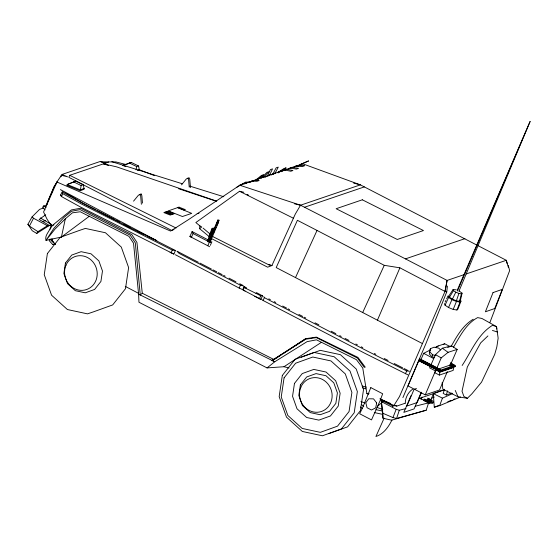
<?xml version="1.0" encoding="UTF-8"?>
<svg xmlns="http://www.w3.org/2000/svg" width="558" height="558" viewBox="0 0 558 558"><rect width="100%" height="100%" fill="white"/><g stroke="black" fill="none" stroke-linecap="round" stroke-linejoin="round"><path stroke-width="0.84" d="M49.376 239.166L49.334 240.798L52.654 244.481L55.144 244.132M47.067 204.772L47.116 203.3M139.402 170.671L138.6 166.012L131.214 162.42L122.704 165.391L125.543 164.645M209.313 236.683L199.59 228.682L199.862 225.871L195.844 222.544L239.549 191.282L243.783 192.245M83.275 184.677L81.147 185.556L80.24 190.794L66.786 185.305L67.225 184.531L75.888 181.085L83.275 184.677L84.167 189.176L81.029 190.473M51.008 238.768L50.848 240.226L53.728 242.911M402.89 397.61L425.649 344.251L446.742 291.96L447.404 286.121M89.524 216.106L61.422 237.045L46.021 240.365C44.124 234.179 51.768 230.419 50.827 224.211M439.418 375.074L439.878 372.186L453.633 367.506L453.173 370.393L439.418 375.074L434.766 372.744L435.979 369.898L439.878 372.186M136.075 169.911L136.633 166.535L138.6 166.012M379.914 398.747L393.885 405.547L399.472 396.599L445.005 291.443L447.104 280.423L464.368 274.557M429.758 351.882L432.624 354.804L432.157 356.911L429.297 353.995L430.371 348.722L434.096 347.174L438.748 348.136L440.464 349.887M61.422 237.045L65.321 218.834L72.394 212.821L80.254 211.761L128.947 236.369L133.529 243.218L138.607 294.143L138.963 302.248L267.059 367.91L284.001 366.725L289.037 367.973M429.904 350.836L430.371 348.722M446.742 291.96L445.005 291.443L447.104 280.423L405.443 258.877L300.532 205.211L239.787 185.235L189.029 219.28L170.595 231.068L56.937 182.013L43.566 211.991L47.074 219.231L51.643 226.06L53.924 224.86M459.199 291.018L462.087 293.173L460.42 300.448L459.555 301.292L456.388 300.79L452.405 299.172L449.469 297.198L448.953 295.796L453.096 289.525L456.27 289.825M459.555 301.292L461.403 293.836L462.087 293.173M209.013 241.767L217.174 222.635L217.857 220.033L218.98 220.187L218.269 222.9L209.954 242.395L209.013 241.767L210.401 237.506L217.857 220.033M392.588 406.761L393.034 405.122M207.688 241.209L210.101 233.077L212.159 228.396L213.198 228.166L213.568 229.129L211.51 233.809M208.085 241.984L210.499 233.816L213.198 228.166L213.568 229.129L212.159 228.396L213.644 228.871M209.097 241.942L212.689 230.963M57.049 182.661L57.481 181.28L54.105 186.574L46.872 203.544M209.954 242.395L211.363 238.057M444.517 389.261L443.171 393.397L446.274 395.008L451.931 393.083M446.274 395.008L447.621 390.872M395.503 405.352L393.055 406.071L381.233 400.295L382.99 418.221L391.632 420.188L426.186 410.228L428.614 402.848L419.958 398.154M381.233 400.295L382.872 413.276L392.93 417.572L396.571 418.479L399.305 410.256L406.008 408.561M456.388 300.79L458.927 293.438L461.403 293.836M212.103 230.97L213.212 231.633L213.533 230.74M442.11 390.181L433.308 393.613L434.277 407.242L439.634 405.659L442.438 398.147L452.678 393.557M489.952 322.385L509.649 270.574L508.254 265.434M459.959 300.092L460.992 301.104L457.937 309.02L456.918 310.011L453.194 309.418L448.513 307.514L445.054 305.191L444.447 303.538M456.918 310.011L460.015 302.059L460.992 301.104M47.409 202.554L54.175 186.749L57.021 182.208M392.93 417.572L396.201 409.307L381.56 401.732M212.333 228.682L211.545 230.635L212.396 228.634M213.212 231.633L214.272 229.129L213.023 228.801M453.194 309.418L456.444 301.487L460.015 302.059M60.794 176.823L61.443 175.247L67.602 176.851L62.084 174.438L61.401 176.014M458.934 291.248L530.1 121.498L457.197 290.348M457.183 349.399L448.102 352.328L441.197 357.901L435.665 371.007L429.632 367.868L435.505 354.637L442.327 348.241L451.415 345.855L457.183 349.399L449.929 366.153M46.495 205.009L43.322 206.09L42.673 207.597L45.086 209.857M155.305 240.247L175.428 250.5L173.894 254.099L79.996 206.753L61.415 196.507L62.636 193.633L62.196 191.973L82.57 203.154M171.048 252.962L172.269 250.089L175.428 250.5M211.691 237.276L212.689 234.946M213.351 233.39L214.342 231.061M215.004 229.505L216.002 227.176M216.664 225.627L218.98 220.187M242.067 289.393L239.208 288.088L240.435 285.215L243.539 285.94M244.069 286.561L242.758 289.644L243.169 290.048L260.956 299.395L262.483 295.817L256.471 292.622L255.976 293.355L246.113 288.507L244.244 287.537L244.069 286.561L246.469 287.733L246.113 288.507M243.169 290.048L244.244 287.537M259.421 298.746L260.677 295.796L262.483 295.817M407.947 374.857L365.197 353.472L263.125 300.497L264.346 297.623L263.732 296.57M405.443 373.79L406.67 370.917L409.481 371.258M453.849 366.571L454.191 366.871L440.22 371.628L419.421 360.963L420.097 359.387L440.89 370.045L454.861 365.295L450.787 363.063M420.962 359.638L423.661 353.326L430.574 349.831M421.039 399.416L422.057 397.024M425.238 394.855L436.844 367.652L419.637 358.717L408.038 385.927L425.238 394.855L439.509 390L447.363 371.6M419.421 360.963L439.753 371.189L440.081 370.428L441.106 370.749L455.321 365.915L450.299 363.042M439.753 371.189L440.785 371.502L441.106 370.749M430.664 400.225L433.719 393.062M450.09 365.197L451.115 362.798M440.785 371.502L455 366.669L455.321 365.915M377.424 320.194L399.898 267.826L445.005 291.443M411.002 395.643L403.818 412.383L414.085 408.895L420.927 392.951M457.441 291.011L530.1 121.498M421.618 392.204L417.161 402.562L406.894 406.05L414.092 389.317L416.456 388.514M108.684 162.064L69.708 175.317L68.836 177.318L172.01 230.6M448.513 307.514L451.952 299.66L448.632 297.435L448.053 295.852M423.487 400.421L429.332 403.071L429.709 402.234L433.001 402.555L432.959 401.125L428.139 398.231M211.907 238.81L267.631 267.177L271.906 265.538L295.349 213.972L300.532 205.211L360.377 184.858L506.294 260.3L508.359 267.324M209.682 246.734L189.901 236.466L192.112 231.57L208.092 239.863M192.112 231.57L193.096 233.558L191.429 237.255L189.901 236.466M207.771 245.729L209.438 242.039L211.894 241.837L210.317 245.332M433.001 402.555L432.624 403.399L429.332 403.071M295.496 277.598L317.035 230.44L297.393 220.298L276.21 267.575L422.148 343.435M362.693 312.536L384.253 265.315L399.898 267.826M445.054 305.191L448.632 297.435M445.165 302.004L445.891 300.462M446.609 298.928L447.69 296.619M265.008 177.381L267.561 175.637L270.407 169.597L272.527 168.879L269.674 174.919L267.763 176.223M384.085 418.228L375.925 436.502C383.541 434.068 388.626 426.842 391.988 419.93M452.405 299.172L455.802 292.169L453.501 290.627L453.096 289.525M451.15 346.427C456.772 336.251 462.924 325.342 473.212 319.253M453.515 347.153C459.98 336.314 466.049 323.779 477.634 317.607L481.931 318.472L496.536 326.639L498.148 338.183L496.829 346.943L494.667 354.463L481.575 382.097L471.984 393.704L467.367 398.3L458.02 396.801L442.808 389.128L442.18 382.551M45.7 214.788L39.116 219.447L49.362 225.453L47.444 225.739L37.923 231.654L29.421 226.074L33.508 218.234L32.113 216.846L39.632 209.334L43.747 207.939M271.097 175.086L273.015 173.782L276.154 167.839L278.275 167.121L275.136 173.064L273.218 174.368M61.415 196.507L60.452 195.119L62.196 191.973M50.122 229.219L51.824 226.192M49.362 225.453L36.737 233.446L32.238 230.719L27.9 224.302L32.113 216.846M462.163 365.469C471.308 351.561 477.788 334.381 492.498 325.321L496.536 326.639L496.753 328.927M449.469 297.198L453.501 290.627M36.737 233.446L37.923 231.654M56.937 182.013L61.443 175.247M245.039 291.018L243.344 289.965M133.557 201.152L138.44 195.188L141.132 194.024L141.858 195.67L142.471 203.07M181.489 184.858L186.372 178.895L189.064 177.723L189.783 179.369L190.466 187.593M261.032 178.295L266.933 172.387L269.047 171.669L263.153 177.577M65.321 218.834L54.998 229.094L46.021 240.365L53.945 228.25L63.933 217.508L71.459 211.266L80.15 209.599L130.258 235.204L135.322 242.918L140.26 294.931L138.607 294.143L274.759 361.765L307.074 341.649L316.484 339.822L356.436 359.68L362.756 368.043L366.864 393.557L368.44 394.213M487.915 335.93L480.689 342.856L467.29 367.08L462.024 391.221L463.907 396.445L467.367 398.3M377.647 406.189L384.064 400.63M255.145 180.513L261.451 175.47L263.571 174.752L257.901 179.362M140.26 294.931L142.269 293.236L136.933 242.402L131.779 234.576L80.68 208.239L71.354 209.934L51.643 226.06M267.059 367.91L274.759 361.765L272.088 360.454L305.749 338.664L316.372 337.116L357.929 357.406L365.246 367.171M199.59 228.682L201.752 227.001L199.862 225.871M214.272 229.129L212.954 228.857M236.948 187.139L245.639 182.096L248.087 182.11L240.135 184.963M240.345 185.549L242.256 184.245M244.502 183.917L247.891 182.326L253.109 181.204L245.778 183.045M250.103 182.013L253.499 180.422L259.1 180.534L256.98 181.259L251.379 181.141M251.588 181.727L253.499 180.422M277.375 172.736L283.994 168.537L286.108 167.812L278.219 172.882M281.706 171.704L284.259 169.96L286.38 169.241L292.936 170.518L290.816 171.236L284.259 169.96M284.461 170.546L286.38 169.241M288.66 168.9L292.05 167.309L298.53 168.356L296.41 169.074L289.93 168.035M293.906 167.114L297.302 165.524L304.535 165.705L302.415 166.43L295.182 166.249M297.881 166.2L300.434 164.464L308.504 160.969L300.434 164.464M300.643 165.042L302.555 163.738M274.871 359.143L281.337 354.86M282.773 353.905L305.749 338.664M443.254 344.698L444.691 343.756L450.132 346.595L447.718 347.411M284.001 366.725L321.331 342.389M172.687 230.175L174.047 229.317M436.042 347.313L438.26 345.939L444.691 343.756M412.648 389.212C408.163 392.114 405.185 397.987 405.275 403.308M212.772 228.417L213.198 228.166M139.612 194.791L141.132 194.024M435.184 347.495L438.26 345.939M439.634 405.659L460.441 397.003M84.251 188.339L80.415 189.915L67.225 184.531L75.888 181.085M126.254 164.457L131.214 162.42M434.277 407.242L439.048 405.303M447.788 401.732L450.173 400.763M453.354 399.465L454.937 398.817M273.469 359.896L272.088 360.454L305.805 339.187L316.351 337.618L357.434 358.041L364.381 367.499M301.278 357.183L320.264 350.34L340.373 354.665L356.213 368.998L363.537 389.491L360.391 410.667L347.613 426.842L328.62 433.678M42.408 221.61L45.7 220.494M47.332 226.081L51.385 224.7M257.057 179.216L259.177 178.49M262.309 177.423L264.429 176.705M267.561 175.637L269.674 174.919M273.015 173.782L275.136 173.064M278.651 171.871L280.772 171.146M239.787 185.235L302.778 163.815L360.377 184.858L353.674 183.115M166.689 211.628L167.944 211.196L174.305 213.693L173.043 214.126L166.542 211.677L165.287 212.103L171.641 214.6L172.903 214.174M304.487 207.262L364.332 186.909M405.443 258.877L464.912 238.657M466.014 273.999L506.294 260.3L507.124 263.446M438.323 369.096L450.055 365.106L453.633 367.506M393.885 405.547L396.822 406.078L405.066 403.274M419.079 398.51L444.635 389.819M428.091 403.141L429.646 402.611M62.084 174.438L100.266 161.457L105.936 163.278M52.654 244.481L54.663 244.139M396.571 418.479L426.186 410.228M137.359 170.385L139.486 169.827M415.215 406.231L428.614 402.848M450.627 400.763L452.071 400.525M369.047 393.46L366.864 393.557M197.141 213.477L198.99 213.309M254.713 296.305L260.956 299.395M428.244 402.437L430.253 402.736M432.624 354.804L435.728 355.446M432.938 357.071L434.487 357.392M375.925 409.635L382.509 411.051M374.306 412.564L382.683 414.364M294.603 203.851L300.532 205.211M217.174 222.635L218.269 222.9M362.121 386.052L366.32 387.092M268.377 264.625L271.906 265.538L268.377 264.625L213.484 236.92L203.056 228.103M105.267 163.117L100.831 161.855L115.952 161.939L126.164 164.582M362.623 387.852L365.95 388.87M396.201 409.307L399.305 410.256M111.844 161.715L182.333 183.77M189.797 186.107L223.8 196.744M492.435 330.427L497.652 332.087M108.468 165.475L103.516 163.836L116.545 166.835L216.734 201.18M178.658 188.744L215.82 201.061M43.322 206.09L46.251 207.13M360.935 401.558L364.988 403.036M377.138 407.473L382.809 409.544M139.116 169.639L154.496 175.644M123.478 165.712L125.815 166.654M455.802 292.169L458.927 293.438M451.952 299.66L456.444 301.487M380.27 399.158L390.516 403.441M395.245 405.415L396.822 406.078M211.914 229.84L213.665 230.642M423.85 399.577L429.709 402.234M424.589 399.047L428.844 401.035L431.522 401.425L431.118 400.156L427.637 398.147M129.24 162.943L136.633 166.535M73.761 181.957L81.147 185.556M247.075 194.456L248.631 195.223M69.708 175.317L176.084 228.034M440.164 369.808L419.923 359.784L440.081 370.428M433.308 393.613L442.438 398.147M239.549 191.282L293.431 218.241M142.269 293.236L274.159 359.617M374.292 353.479L375.82 354.253M384.232 358.501L388.061 360.44M394.178 363.53L402.597 367.785M404.125 368.552L407.947 370.491M406.67 370.917L366.418 350.598L264.346 297.623M172.269 250.089L81.224 203.879L62.636 193.633M450.704 364.276L453.766 365.839M83.344 203.551L95.725 209.864M97.273 210.652L114.292 219.336M115.841 220.124L119.712 222.098M123.583 224.065L130.544 227.615M137.512 231.172L143.699 234.325M147.57 236.299L153.764 239.452M170.023 252.125L173.894 254.099M317.035 230.44L384.253 265.315M450.111 364.639L453.103 366.188L450.146 364.555M193.096 233.558L209.438 242.039M177.695 251.546L198.369 262.274M199.904 263.069L211.391 269.033M212.919 269.828L216.748 271.816M218.283 272.611L222.112 274.599M223.639 275.387L225.174 276.182M229.003 278.17L235.894 281.748M239.724 283.736L242.786 285.326M268.816 298.837L270.358 299.632M274.208 301.634L275.75 302.429M282.683 306.028L286.533 308.03M288.074 308.825L289.616 309.627M298.858 314.426L302.708 316.421M304.25 317.223L305.791 318.018M315.033 322.817L318.883 324.819M331.208 331.215L335.825 333.614M339.676 335.609L341.217 336.411M345.067 338.406L348.917 340.408M355.851 344.007L357.392 344.802M361.242 346.804L362.784 347.599M240.435 285.215L179.104 253.388L176.928 251.149M255.976 293.355L260.677 295.796M239.208 288.088L175.393 254.741M423.661 353.326L433.538 358.48M125.278 286.387L138.328 293.222M33.508 218.234L47.444 225.739M60.452 195.119L61.917 195.949M435.505 354.637L441.197 357.901M427.037 399.556L430.518 401.565M40.364 217.976L51.259 224.358M427.763 399.082L431.885 401.558M261.89 299.632L263.125 300.497M442.327 348.241L448.102 352.328M361.312 404.355L363.788 406.601M360.454 406.963L362.351 408.679M51.406 240.031L53.136 241.614M454.526 366.229L455 366.669M55.535 244.334L52.578 241.258L52.089 238.852M27.9 224.302L29.421 226.074M187.893 178.121L188.611 179.767L189.225 187.167M139.96 194.421L140.679 196.067L141.362 204.291M455.258 390.447L458.02 396.801M382.872 413.276L382.99 418.221M434.368 397.024A505.381 83.142 5.6 0 1 431.85 398.175M47.395 253.541L44.242 274.71L51.573 295.21L67.406 309.537L87.515 313.861L93.702 311.762L112.688 304.919L125.466 288.744L128.619 267.575L121.288 247.075L105.448 232.749L85.346 228.424L79.159 230.524L60.173 237.366L47.395 253.541M65.439 263.041L63.884 273.49L67.497 283.61L75.316 290.683L85.241 292.817L94.616 289.442L100.921 281.455L102.477 271.007L98.864 260.893L91.045 253.82L81.119 251.679L71.745 255.062L65.439 263.041M282.313 375.457L279.167 396.626L286.491 417.126L302.331 431.46L322.44 435.784L341.426 428.942L354.211 412.767L357.357 391.597L350.033 371.098L334.193 356.764L314.084 352.44L295.098 359.282L282.313 375.457M284.085 377.829L281.239 396.961L287.858 415.487L302.171 428.439L320.348 432.345L337.506 426.166L349.057 411.546L351.903 392.413L345.283 373.888L330.964 360.935L312.794 357.029L295.635 363.209L284.085 377.829M294.464 383.416L292.552 396.299L297.009 408.777L306.649 417.496L318.883 420.125L330.441 415.961L338.218 406.119L340.136 393.237L335.679 380.758L326.039 372.04L313.798 369.41L302.248 373.574L294.464 383.416M300.364 384.964L298.809 395.413L302.422 405.526L310.241 412.599L320.166 414.734L329.541 411.358L335.846 403.378L337.402 392.93L333.782 382.809L325.97 375.736L316.044 373.602L306.67 376.978L300.364 384.964M376.643 402.897L375.715 407.856L371.454 410.004L367.052 407.724L365.832 402.73L368.712 398.782L373.525 398.858L376.643 402.897M370.812 387.615L362.812 407.319L359.666 413.757L371.509 419.902L380.131 400.63L382.662 393.76L370.812 387.615M493.035 292.594L485.397 311.783L494.716 308.539L502.353 289.351L493.035 292.594M177.577 207.625L168.244 210.903L182.424 216.518L191.708 213.365L177.577 207.625M179.013 207.144L177.758 207.569L184.105 210.094L185.361 209.669L179.013 207.144M165.14 212.152L163.878 212.584L170.239 215.074L171.501 214.649L165.14 212.152M362.323 199.799L336.139 208.72L397.268 239.473L423.452 230.552L362.323 199.799M156.777 240.644L131.465 228.41L82.926 203.258L60.403 189.601L156.777 240.644M300.874 387.196A17.472 16.196 71.2 0 0 317.544 412.264A17.472 16.196 71.2 0 0 329.004 385.39A17.472 16.196 71.2 0 0 300.874 387.196M65.949 265.28A17.472 16.196 71.2 0 0 82.619 290.341A17.472 16.196 71.2 0 0 94.079 263.467A17.472 16.196 71.2 0 0 65.949 265.28"/></g></svg>
